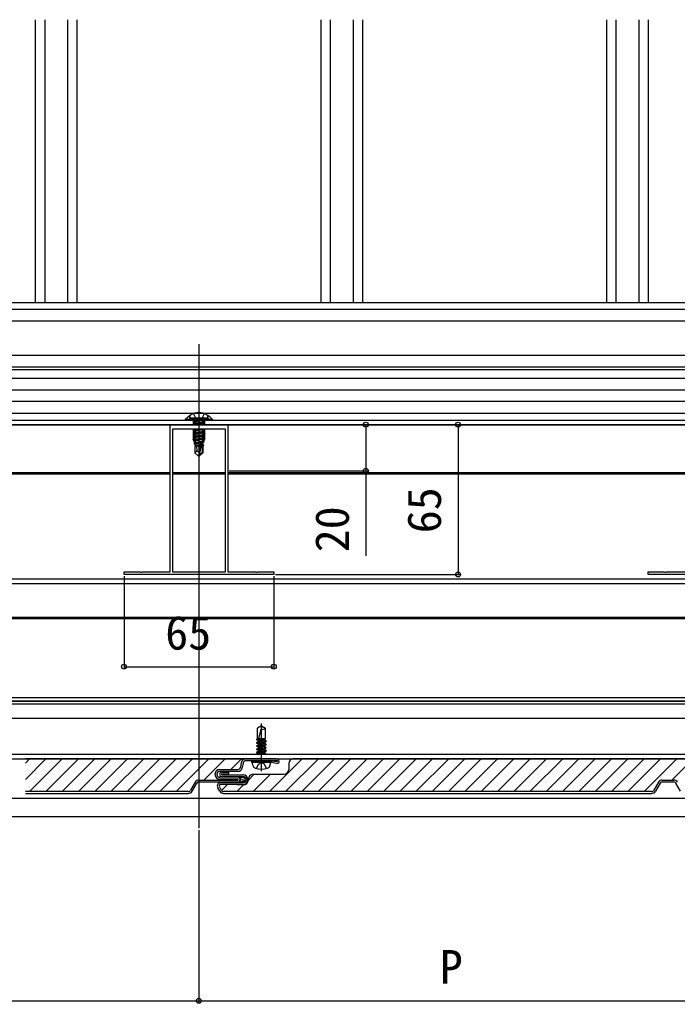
# Model space of a CAD drawing. Units: millimetres, scale not verified. Extents: x -875 to 875, y -1304 to 1296.
# Drawn here: x -34.3 to 251.2, y -1008.3 to -581.5 of the extents above; entities that cross this region are included whole.
import ezdxf
from ezdxf.enums import TextEntityAlignment as Align

# ---------------------------------------------------------------- set-up
doc = ezdxf.new("R2010")
doc.units = ezdxf.units.MM
doc.header["$LTSCALE"] = 8
for name, color, linetype in [('0-3_YKK_11', 7, 'Continuous'), ('0-5_YKK_12', 2, 'Continuous'), ('0-6_YKK_13', 4, 'Continuous'), ('0-7_YKK_D', 6, 'Continuous')]:
    doc.layers.add(name, color=color, linetype=linetype)
doc.styles.add('ＭＳ ゴシック', font='')
doc.styles.get('ＭＳ ゴシック').set_extended_font_data('MS Gothic')

msp = doc.modelspace()

# ---------------------------------------------------------------- linework, layer by layer
at = {"layer": '0-3_YKK_11'}
for points in [[(76, -822.2), (11, -822.2), (11, -821), (18.042, -821), (18.225, -821.12), (18.775, -821.12), (18.958, -821), (31, -821), (31, -757.2), (43.042, -757.2), (43.225, -757.32), (43.775, -757.32), (43.958, -757.2), (56, -757.2), (56, -821), (68.042, -821), (68.225, -821.12), (68.775, -821.12), (68.958, -821), (76, -821)], [(32, -759.2), (32, -821), (55, -821), (55, -759.2)], [(303.5, -822.2), (238.5, -822.2), (238.5, -821), (245.542, -821), (245.725, -821.12), (246.275, -821.12), (246.458, -821), (258.5, -821), (258.5, -757.2), (270.542, -757.2), (270.725, -757.32), (271.275, -757.32), (271.458, -757.2), (283.5, -757.2), (283.5, -821), (295.542, -821), (295.725, -821.12), (296.275, -821.12), (296.458, -821), (303.5, -821)]]:
    msp.add_lwpolyline(points, close=True, dxfattribs=at)
at = {"layer": '0-5_YKK_12'}
for p, q in [((-27.5, -581.458), (-27.5, -704.2)), ((-23.443, -581.458), (-23.443, -704.2)), ((-13.557, -581.458), (-13.557, -704.2)), ((-9.5, -581.458), (-9.5, -704.2)), ((96.5, -581.458), (96.5, -704.2)), ((100.557, -581.458), (100.557, -704.2)), ((110.443, -581.458), (110.443, -704.2)), ((114.5, -581.458), (114.5, -704.2)), ((220.5, -581.458), (220.5, -704.2)), ((224.557, -581.458), (224.557, -704.2)), ((234.443, -581.458), (234.443, -704.2)), ((238.5, -581.458), (238.5, -704.2)), ((-618.5, -704.2), (705.5, -704.2)), ((791.221, -707.2), (-860.035, -707.2)), ((-571.832, -712.2), (658.832, -712.2)), ((43.5, -722.2), (43.5, -932.2)), ((-573.5, -733.2), (660.5, -733.2)), ((-584, -755.2), (671, -755.2)), ((-573.75, -752.2), (660.75, -752.2)), ((43.5, -751.7), (43.5, -765.7)), ((-593, -757.2), (680, -757.2)), ((-171.5, -777.9), (31, -777.9)), ((-171.5, -778.5), (31, -778.5)), ((32, -777.9), (55, -777.9)), ((32, -778.5), (55, -778.5)), ((56, -777.9), (258.5, -777.9)), ((56, -778.5), (258.5, -778.5)), ((644.796, -824.2), (-557.804, -824.2)), ((644.796, -826.2), (-557.804, -826.2)), ((644.868, -841.5), (-557.868, -841.5)), ((644.826, -840.9), (-557.826, -840.9)), ((-608.5, -875.6), (695.5, -875.6)), ((-608.5, -877.2), (695.5, -877.2)), ((695.5, -877.2), (-608.5, -877.2)), ((493.674, -878.5), (-406.674, -878.5)), ((-608.5, -884.51), (695.5, -884.51)), ((70.667, -907.6), (70.667, -886.8)), ((-608.5, -900.2), (695.5, -900.2)), ((-608.5, -902.2), (695.5, -902.2)), ((-608.5, -919.2), (695.5, -919.2)), ((-608.5, -927.2), (695.5, -927.2))]:
    msp.add_line(p, q, dxfattribs=at)
at = {"layer": '0-6_YKK_13'}
for p, q in [((671, -727.2), (-584, -727.2)), ((671, -732.2), (-584, -732.2)), ((671, -737.2), (-584, -737.2)), ((671, -742.2), (-584, -742.2)), ((671, -747.2), (-584, -747.2)), ((43.5, -751), (43.5, -771.9)), ((37.6, -754.952), (37.6, -755.2)), ((49.4, -754.952), (37.6, -754.952)), ((37.6, -755.2), (49.4, -755.2)), ((39.5, -754.4), (39.641, -753.598)), ((47.5, -754.4), (39.5, -754.4)), ((39.5, -754.4), (39.588, -754.9)), ((47.412, -754.9), (39.588, -754.9)), ((41, -755.2), (41, -757.2)), ((41.4, -755.55), (45, -754.95)), ((45, -755.05), (41.4, -755.65)), ((41.4, -755.55), (41.95, -755.232)), ((41.433, -755.2), (41.433, -755.531)), ((45, -754.95), (41.95, -755.232)), ((41.95, -755.968), (45, -755.05)), ((41.95, -755.1), (41.95, -755.232)), ((45, -754.95), (45, -755.05)), ((45.05, -755.1), (45.05, -755.932)), ((45.567, -755.2), (45.567, -756.231)), ((46, -755.2), (46, -757.2)), ((47.5, -754.4), (47.359, -753.598)), ((47.5, -754.4), (47.412, -754.9)), ((49.4, -754.952), (49.4, -755.2)), ((671, -757.2), (-584, -757.2)), ((41, -759.2), (41, -763.5)), ((41.4, -755.55), (41.4, -755.65)), ((41.4, -755.55), (41.4, -755.65)), ((41.4, -755.65), (41.95, -755.968)), ((41.4, -756.95), (45.6, -756.25)), ((45.6, -756.35), (41.4, -757.05)), ((41.4, -756.95), (41.95, -756.632)), ((41.4, -756.95), (41.4, -757.05)), ((41.4, -757.05), (41.66, -757.2)), ((45.3, -759.2), (41.4, -759.85)), ((41.4, -759.75), (44.7, -759.2)), ((41.4, -759.75), (41.95, -759.432)), ((41.433, -755.669), (41.433, -756.931)), ((41.433, -757.069), (41.433, -757.2)), ((41.433, -759.2), (41.433, -759.731)), ((45.05, -755.932), (41.95, -756.632)), ((41.95, -755.968), (41.95, -756.632)), ((42.979, -759.2), (41.95, -759.432)), ((41.95, -759.2), (41.95, -759.432)), ((45.05, -756.668), (43.5, -757.018)), ((45.6, -756.25), (45.05, -755.932)), ((45.6, -756.35), (45.05, -756.668)), ((45.05, -756.668), (45.05, -757.2)), ((45.05, -759.468), (45.05, -760.132)), ((45.567, -756.369), (45.567, -757.2)), ((45.567, -759.2), (45.567, -760.431)), ((45.6, -756.25), (45.6, -756.35)), ((46, -759.2), (46, -763.5)), ((41.95, -763.5), (41, -763.5)), ((41.8, -765.2), (41, -763.5)), ((41.4, -759.75), (41.4, -759.85)), ((41.4, -759.85), (41.95, -760.168)), ((41.4, -761.15), (45.6, -760.45)), ((45.6, -760.55), (41.4, -761.25)), ((41.4, -761.15), (41.95, -760.832)), ((41.4, -761.15), (41.4, -761.25)), ((41.4, -761.25), (41.95, -761.568)), ((41.4, -762.55), (45.6, -761.85)), ((45.6, -761.95), (41.4, -762.65)), ((41.4, -762.55), (41.95, -762.232)), ((41.4, -762.55), (41.4, -762.65)), ((41.4, -762.65), (41.95, -762.968)), ((41.4, -763.95), (45.6, -763.25)), ((45.6, -763.35), (41.4, -764.05)), ((41.4, -763.95), (41.95, -763.632)), ((41.4, -763.95), (41.4, -764.05)), ((41.433, -759.869), (41.433, -761.131)), ((41.433, -761.269), (41.433, -762.531)), ((41.433, -762.669), (41.433, -763.931)), ((45.05, -760.132), (41.95, -760.832)), ((41.95, -760.168), (41.95, -760.832)), ((45.05, -761.532), (41.95, -762.232)), ((41.95, -761.568), (41.95, -762.232)), ((45.05, -762.932), (41.95, -763.632)), ((41.95, -762.968), (41.95, -763.632)), ((45.6, -760.45), (45.05, -760.132)), ((45.05, -760.868), (45.05, -761.532)), ((45.6, -761.85), (45.05, -761.532)), ((45.05, -762.268), (45.05, -762.932)), ((45.6, -763.25), (45.05, -762.932)), ((45.05, -763.668), (45.05, -764.332)), ((46, -763.5), (45.2, -765.2)), ((46, -763.5), (45.34, -763.5)), ((45.567, -760.569), (45.567, -761.831)), ((45.567, -761.969), (45.567, -763.231)), ((45.567, -763.369), (45.567, -764.42)), ((45.6, -760.45), (45.6, -760.55)), ((45.6, -761.85), (45.6, -761.95)), ((45.6, -763.25), (45.6, -763.35)), ((41.4, -764.05), (41.95, -764.368)), ((41.4, -765.35), (44.426, -764.846)), ((44.398, -764.95), (41.4, -765.45)), ((41.4, -765.35), (41.95, -765.032)), ((41.4, -765.35), (41.4, -765.45)), ((41.4, -765.45), (41.95, -765.768)), ((41.433, -764.069), (41.433, -764.42)), ((45.2, -765.2), (41.8, -765.2)), ((41.8, -766.5), (41.95, -766.432)), ((41.8, -766.5), (41.8, -769.35)), ((44.076, -766.5), (41.8, -766.5)), ((45.05, -764.332), (41.95, -765.032)), ((41.95, -764.368), (41.95, -765.032)), ((44.34, -765.228), (41.95, -765.768)), ((41.95, -765.768), (41.95, -766.432)), ((44.195, -765.925), (41.95, -766.432)), ((44.135, -766.217), (42.417, -766.5)), ((44.41, -764.893), (43.5, -769.278)), ((44.832, -764.777), (43.65, -770.476)), ((44.08, -766.484), (43.996, -766.5)), ((44.832, -764.778), (45.6, -764.65)), ((45.6, -764.75), (44.887, -764.869)), ((45.05, -765.732), (44.897, -765.767)), ((44.9, -764.948), (44.9, -769.226)), ((45.5, -765.992), (44.9, -766.091)), ((45.5, -766.208), (44.9, -766.324)), ((45.2, -766.5), (44.9, -766.5)), ((45.6, -764.65), (45.05, -764.332)), ((45.05, -765.068), (45.05, -765.732)), ((45.5, -765.992), (45.05, -765.732)), ((45.5, -766.208), (45.2, -766.381)), ((45.2, -766.381), (45.2, -769.35)), ((45.5, -765.992), (45.5, -766.208)), ((45.6, -764.65), (45.6, -764.75)), ((42.757, -768.547), (41.8, -769.35)), ((43.35, -770.9), (41.8, -769.35)), ((43.5, -769.278), (43.35, -770.9)), ((43.35, -770.9), (43.65, -770.9)), ((43.5, -769.278), (43.5, -770.9)), ((44.9, -769.226), (43.65, -770.476)), ((43.65, -770.9), (45.2, -769.35)), ((43.65, -770.476), (43.65, -770.9)), ((45.2, -769.35), (44.9, -769.226)), ((70.667, -887.8), (68.967, -888.862)), ((68.967, -893.3), (68.967, -888.862)), ((70.763, -888.027), (69.35, -893.3)), ((70.667, -887.8), (72.367, -888.862)), ((72.367, -893.3), (72.367, -888.862)), ((68.567, -893.93), (71.912, -893.3)), ((68.567, -893.83), (71.381, -893.3)), ((69.192, -893.469), (68.567, -893.83)), ((68.567, -893.83), (68.567, -893.93)), ((69.192, -894.29), (68.567, -893.93)), ((68.567, -895.23), (72.767, -894.439)), ((68.567, -895.33), (72.767, -894.539)), ((69.192, -894.869), (68.567, -895.23)), ((68.567, -895.23), (68.567, -895.33)), ((69.192, -895.69), (68.567, -895.33)), ((68.567, -896.63), (72.767, -895.839)), ((68.567, -896.73), (72.767, -895.939)), ((69.192, -896.269), (68.567, -896.63)), ((68.967, -893.3), (72.367, -893.3)), ((69.192, -893.3), (69.192, -893.469)), ((69.822, -893.3), (69.192, -893.469)), ((69.192, -894.29), (72.142, -893.5)), ((72.142, -894.078), (69.192, -894.869)), ((69.192, -894.29), (69.192, -894.869)), ((69.192, -895.69), (72.142, -894.9)), ((72.142, -895.478), (69.192, -896.269)), ((69.192, -895.69), (69.192, -897.669)), ((69.192, -897.09), (72.142, -896.3)), ((72.142, -893.5), (72.367, -893.3)), ((72.142, -893.5), (72.142, -894.078)), ((72.142, -894.9), (72.767, -894.539)), ((72.142, -894.9), (72.142, -895.478)), ((72.142, -896.3), (72.767, -895.939)), ((72.142, -896.3), (72.142, -896.878)), ((68.567, -896.63), (68.567, -896.73)), ((69.192, -897.09), (68.567, -896.73)), ((68.567, -898.03), (72.767, -897.239)), ((68.567, -898.13), (72.767, -897.339)), ((69.192, -898.49), (68.567, -898.13)), ((68.567, -899.43), (72.767, -898.639)), ((68.567, -899.53), (72.767, -898.739)), ((69.192, -899.069), (68.567, -899.43)), ((68.567, -899.43), (68.567, -899.53)), ((69.192, -899.89), (68.567, -899.53)), ((72.142, -896.878), (69.192, -897.669)), ((69.192, -898.49), (72.142, -897.7)), ((72.142, -898.278), (69.192, -899.069)), ((69.192, -898.49), (69.192, -899.069)), ((69.192, -899.89), (72.142, -899.1)), ((69.192, -899.89), (69.192, -900.2)), ((72.142, -899.678), (70.195, -900.2)), ((71.912, -900.2), (72.767, -900.039)), ((72.142, -896.878), (72.767, -897.239)), ((72.142, -897.7), (72.767, -897.339)), ((72.142, -897.7), (72.142, -898.278)), ((72.142, -898.278), (72.767, -898.639)), ((72.142, -899.1), (72.767, -898.739)), ((72.142, -899.1), (72.142, -899.678)), ((72.142, -899.678), (72.767, -900.039)), ((72.443, -900.2), (72.767, -900.139)), ((72.661, -900.2), (72.767, -900.139)), ((72.767, -897.239), (72.767, -897.339)), ((72.767, -898.639), (72.767, -898.739)), ((72.767, -900.039), (72.767, -900.139)), ((-31.8, -904.037), (-29.963, -902.2)), ((-31.8, -911.108), (-22.892, -902.2)), ((63.88, -902.2), (-31.8, -902.2)), ((-30.021, -916.4), (-15.821, -902.2)), ((-22.95, -916.4), (-8.75, -902.2)), ((-15.879, -916.4), (-1.679, -902.2)), ((-8.808, -916.4), (5.392, -902.2)), ((-1.737, -916.4), (12.463, -902.2)), ((5.334, -916.4), (19.534, -902.2)), ((12.405, -916.4), (26.605, -902.2)), ((19.476, -916.4), (33.676, -902.2)), ((26.548, -916.4), (40.748, -902.2)), ((33.619, -916.4), (47.819, -902.2)), ((45.69, -911.4), (54.89, -902.2)), ((57.361, -906.8), (61.961, -902.2)), ((61.913, -903.839), (61.55, -905.816)), ((62.7, -903.984), (62.337, -905.961)), ((77.38, -902.2), (63.88, -902.2)), ((77.38, -903), (63.88, -903)), ((66.38, -903), (66.38, -903.8)), ((66.38, -903), (74.693, -903)), ((74.954, -903.8), (66.38, -903.8)), ((67.063, -905.279), (66.667, -903.8)), ((74.667, -903.8), (66.667, -903.8)), ((71.925, -904.436), (70.667, -903.767)), ((72.867, -906.367), (71.925, -904.436)), ((74.094, -916.4), (88.294, -902.2)), ((74.271, -905.279), (74.667, -903.8)), ((74.38, -903), (75.024, -903)), ((77.206, -904.185), (75.093, -903.812)), ((75.163, -903.012), (77.345, -903.397)), ((81.165, -916.4), (95.365, -902.2)), ((82.48, -904.2), (82.48, -906.9)), ((464.98, -902.2), (84.48, -902.2)), ((88.236, -916.4), (102.436, -902.2)), ((95.307, -916.4), (109.507, -902.2)), ((102.378, -916.4), (116.578, -902.2)), ((109.449, -916.4), (123.649, -902.2)), ((116.521, -916.4), (130.721, -902.2)), ((123.592, -916.4), (137.792, -902.2)), ((130.663, -916.4), (144.863, -902.2)), ((137.734, -916.4), (151.934, -902.2)), ((144.805, -916.4), (159.005, -902.2)), ((151.876, -916.4), (166.076, -902.2)), ((158.947, -916.4), (173.147, -902.2)), ((166.018, -916.4), (180.218, -902.2)), ((173.089, -916.4), (187.289, -902.2)), ((180.16, -916.4), (194.36, -902.2)), ((187.231, -916.4), (201.431, -902.2)), ((194.302, -916.4), (208.502, -902.2)), ((201.373, -916.4), (215.573, -902.2)), ((208.444, -916.4), (222.644, -902.2)), ((215.515, -916.4), (229.715, -902.2)), ((222.587, -916.4), (236.787, -902.2)), ((229.658, -916.4), (243.858, -902.2)), ((236.729, -916.4), (250.929, -902.2)), ((248.793, -911.406), (258, -902.2)), ((50.58, -909.2), (50.58, -908.6)), ((51.38, -909.2), (51.38, -908.6)), ((52.38, -906.8), (60.37, -906.8)), ((52.38, -907.6), (60.37, -907.6)), ((53.48, -907.9), (56.48, -907.9)), ((53.48, -908.7), (56.48, -908.7)), ((53.48, -909.1), (62.68, -909.1)), ((56.48, -908.7), (56.48, -907.9)), ((64.973, -911.379), (67.452, -908.9)), ((66.98, -908.9), (80.48, -908.9)), ((67.023, -916.4), (74.523, -908.9)), ((41.905, -912.3), (39.885, -915.8)), ((40.577, -916.2), (42.598, -912.7)), ((43.464, -911.4), (60.38, -911.4)), ((43.464, -912.2), (60.38, -912.2)), ((60.38, -910.2), (52.38, -910.2)), ((60.38, -911), (52.38, -911)), ((52.761, -911.4), (53.161, -911)), ((52.985, -912.5), (62.68, -912.5)), ((62.68, -913.3), (52.985, -913.3)), ((53.324, -915.957), (55.981, -913.3)), ((53.48, -909.9), (62.68, -909.9)), ((64.98, -911.2), (64.98, -910.9)), ((243.005, -912.3), (240.985, -915.8)), ((243.698, -912.7), (241.677, -916.2)), ((244.564, -911.4), (249.636, -911.4)), ((244.564, -912.2), (249.636, -912.2)), ((252.523, -916.2), (250.502, -912.7)), ((38.845, -916.4), (-31.8, -916.4)), ((-31.8, -917.2), (38.845, -917.2)), ((52.523, -916.2), (51.685, -914.75)), ((52.378, -914.35), (53.215, -915.8)), ((239.945, -916.4), (54.255, -916.4)), ((54.255, -917.2), (239.945, -917.2)), ((59.952, -916.4), (62.859, -913.493)), ((62.68, -913.5), (59.98, -913.5))]:
    msp.add_line(p, q, dxfattribs=at)
for points in [[(41.2, -752.421), (42.355, -754.737), (43.5, -755.346)], [(45.8, -752.421), (44.645, -754.737), (43.5, -755.346)], [(45.513, -759.2), (45.05, -759.468), (41.95, -760.168)], [(45.6, -760.55), (45.05, -760.868), (41.95, -761.568)], [(45.6, -761.95), (45.05, -762.268), (41.95, -762.968)], [(45.6, -763.35), (45.05, -763.668), (41.95, -764.368)], [(43.5, -769.278), (42.757, -768.547), (42.6, -766.5)], [(45.6, -764.75), (45.05, -765.068), (44.9, -765.101)], [(72.142, -894.078), (72.767, -894.439), (72.767, -894.539)], [(72.142, -895.478), (72.767, -895.839), (72.767, -895.939)], [(69.192, -897.669), (68.567, -898.03), (68.567, -898.13)], [(68.467, -906.367), (69.409, -904.436), (70.667, -903.767)]]:
    msp.add_lwpolyline(points, dxfattribs=at)
for centre, radius in [((62.68, -911.2), 1.3), ((61.572, -911.195), 0.1), ((61.971, -910.489), 0.1), ((62.071, -911.988), 0.1), ((62.481, -911.188), 0.1), ((62.704, -911.788), 0.1), ((62.825, -910.266), 0.1), ((63.256, -911.398), 0.1), ((63.356, -910.689), 0.1), ((63.356, -911.888), 0.1)]:
    msp.add_circle(centre, radius, dxfattribs=at)
for centre, radius, start, end in [((43.5, -759.9), 7.7, 119.70576, 140.01688), ((40.528, -753.754), 0.9, 122.05588, 170), ((43.5, -758.5), 6.5, 57.94412, 122.05588), ((41.75, -755.1), 0.2, 0, 90), ((45.25, -755.1), 0.2, 90, 180), ((46.472, -753.754), 0.9, 10, 57.94412), ((43.5, -759.9), 7.7, 39.98312, 60.29424), ((44.652, -764.948), 0.248, 0, 167.19096), ((70.827, -886.893), 2.5, 260.31336, 308.01351), ((70.57, -887.975), 0.2, 345, 58), ((63.88, -904.2), 2, 90, 169.61396), ((63.88, -904.2), 1.2, 90, 169.61396), ((74.954, -904.6), 0.8, 80, 90), ((75.024, -903.8), 0.8, 80, 90), ((77.38, -903.2), 1, 260, 90), ((77.38, -903.2), 0.2, 260, 90), ((84.48, -904.2), 2, 90, 180), ((52.38, -908.6), 1.8, 90, 180), ((52.38, -908.6), 1, 90, 180), ((53.48, -908.9), 1, 90, 180), ((53.48, -908.9), 1, 180, 270), ((53.48, -908.9), 0.2, 90, 180), ((53.48, -908.9), 0.2, 180, 270), ((60.37, -905.6), 1.2, 270, 349.61396), ((60.37, -905.6), 2, 270, 349.61396), ((62.68, -911.2), 2.1, 360, 90), ((66.98, -910.9), 2, 90, 180), ((68.416, -904.917), 1.4, 195, 255.67668), ((70.667, -896.1), 10.5, 255.67668, 284.32332), ((72.918, -904.917), 1.4, 284.32332, 345), ((80.48, -906.9), 2, 270, 0), ((43.464, -913.2), 1.8, 90, 150), ((43.464, -913.2), 1, 90, 150), ((52.38, -909.2), 1.8, 180, 270), ((52.38, -909.2), 1, 180, 270), ((52.985, -914), 1.5, 90, 210), ((52.985, -914), 0.7, 90, 210), ((60.38, -911.2), 1, 0, 90), ((60.38, -911.2), 0.2, 0, 90), ((60.38, -911.2), 0.2, 270, 360), ((60.38, -911.2), 1, 270, 0), ((62.68, -911.2), 1.3, 360, 90), ((62.68, -911.2), 2.1, 270, 360), ((62.68, -911.2), 1.3, 270, 360), ((62.68, -911.2), 2.3, 270, 360), ((244.564, -913.2), 1.8, 90, 150), ((244.564, -913.2), 1, 90, 150), ((249.636, -913.2), 1.8, 30, 90), ((249.636, -913.2), 1, 30, 90), ((38.845, -915.2), 1.2, 270, 330), ((38.845, -915.2), 2, 270, 330), ((54.255, -915.2), 2, 210, 270), ((54.255, -915.2), 1.2, 210, 270), ((239.945, -915.2), 1.2, 270, 330), ((239.945, -915.2), 2, 270, 330)]:
    msp.add_arc(centre, radius, start, end, dxfattribs=at)
at = {"layer": '0-7_YKK_D'}
for p, q in [((156, -757.2), (156, -822.2)), ((56.7, -777.2), (117, -777.2)), ((11, -822.9), (11, -863.2)), ((76, -822.9), (76, -863.2)), ((76.7, -822.2), (157, -822.2)), ((11, -862.2), (76, -862.2)), ((43.5, -933.2), (43.5, -1008.2)), ((43.5, -933.2), (43.5, -1008.2)), ((-184, -1007.2), (43.5, -1007.2)), ((43.5, -1007.2), (271, -1007.2))]:
    msp.add_line(p, q, dxfattribs=at)
msp.add_lwpolyline([(116, -757.2), (116, -777.2), (116, -814.091)], dxfattribs=at)
for centre in [(116, -757.2), (156, -757.2), (116, -777.2), (156, -822.2), (11, -862.2), (76, -862.2), (43.5, -1007.2), (43.5, -1007.2)]:
    msp.add_circle(centre, 1.075, dxfattribs=at)

# ---------------------------------------------------------------- texts
at = {"layer": '0-7_YKK_D', "style": 'ＭＳ ゴシック'}
for s, p in [('65', (153, -804.302)), ('20', (113, -812.568))]:
    msp.add_text(s, height=14.66, rotation=90, dxfattribs=at).set_placement(p, align=Align.BOTTOM_LEFT)
for s, p in [('65', (28.898, -859.2)), ('P', (148.045, -1004.2))]:
    msp.add_text(s, height=14.66, dxfattribs=at).set_placement(p, align=Align.BOTTOM_LEFT)

doc.saveas('drawing.dxf')
